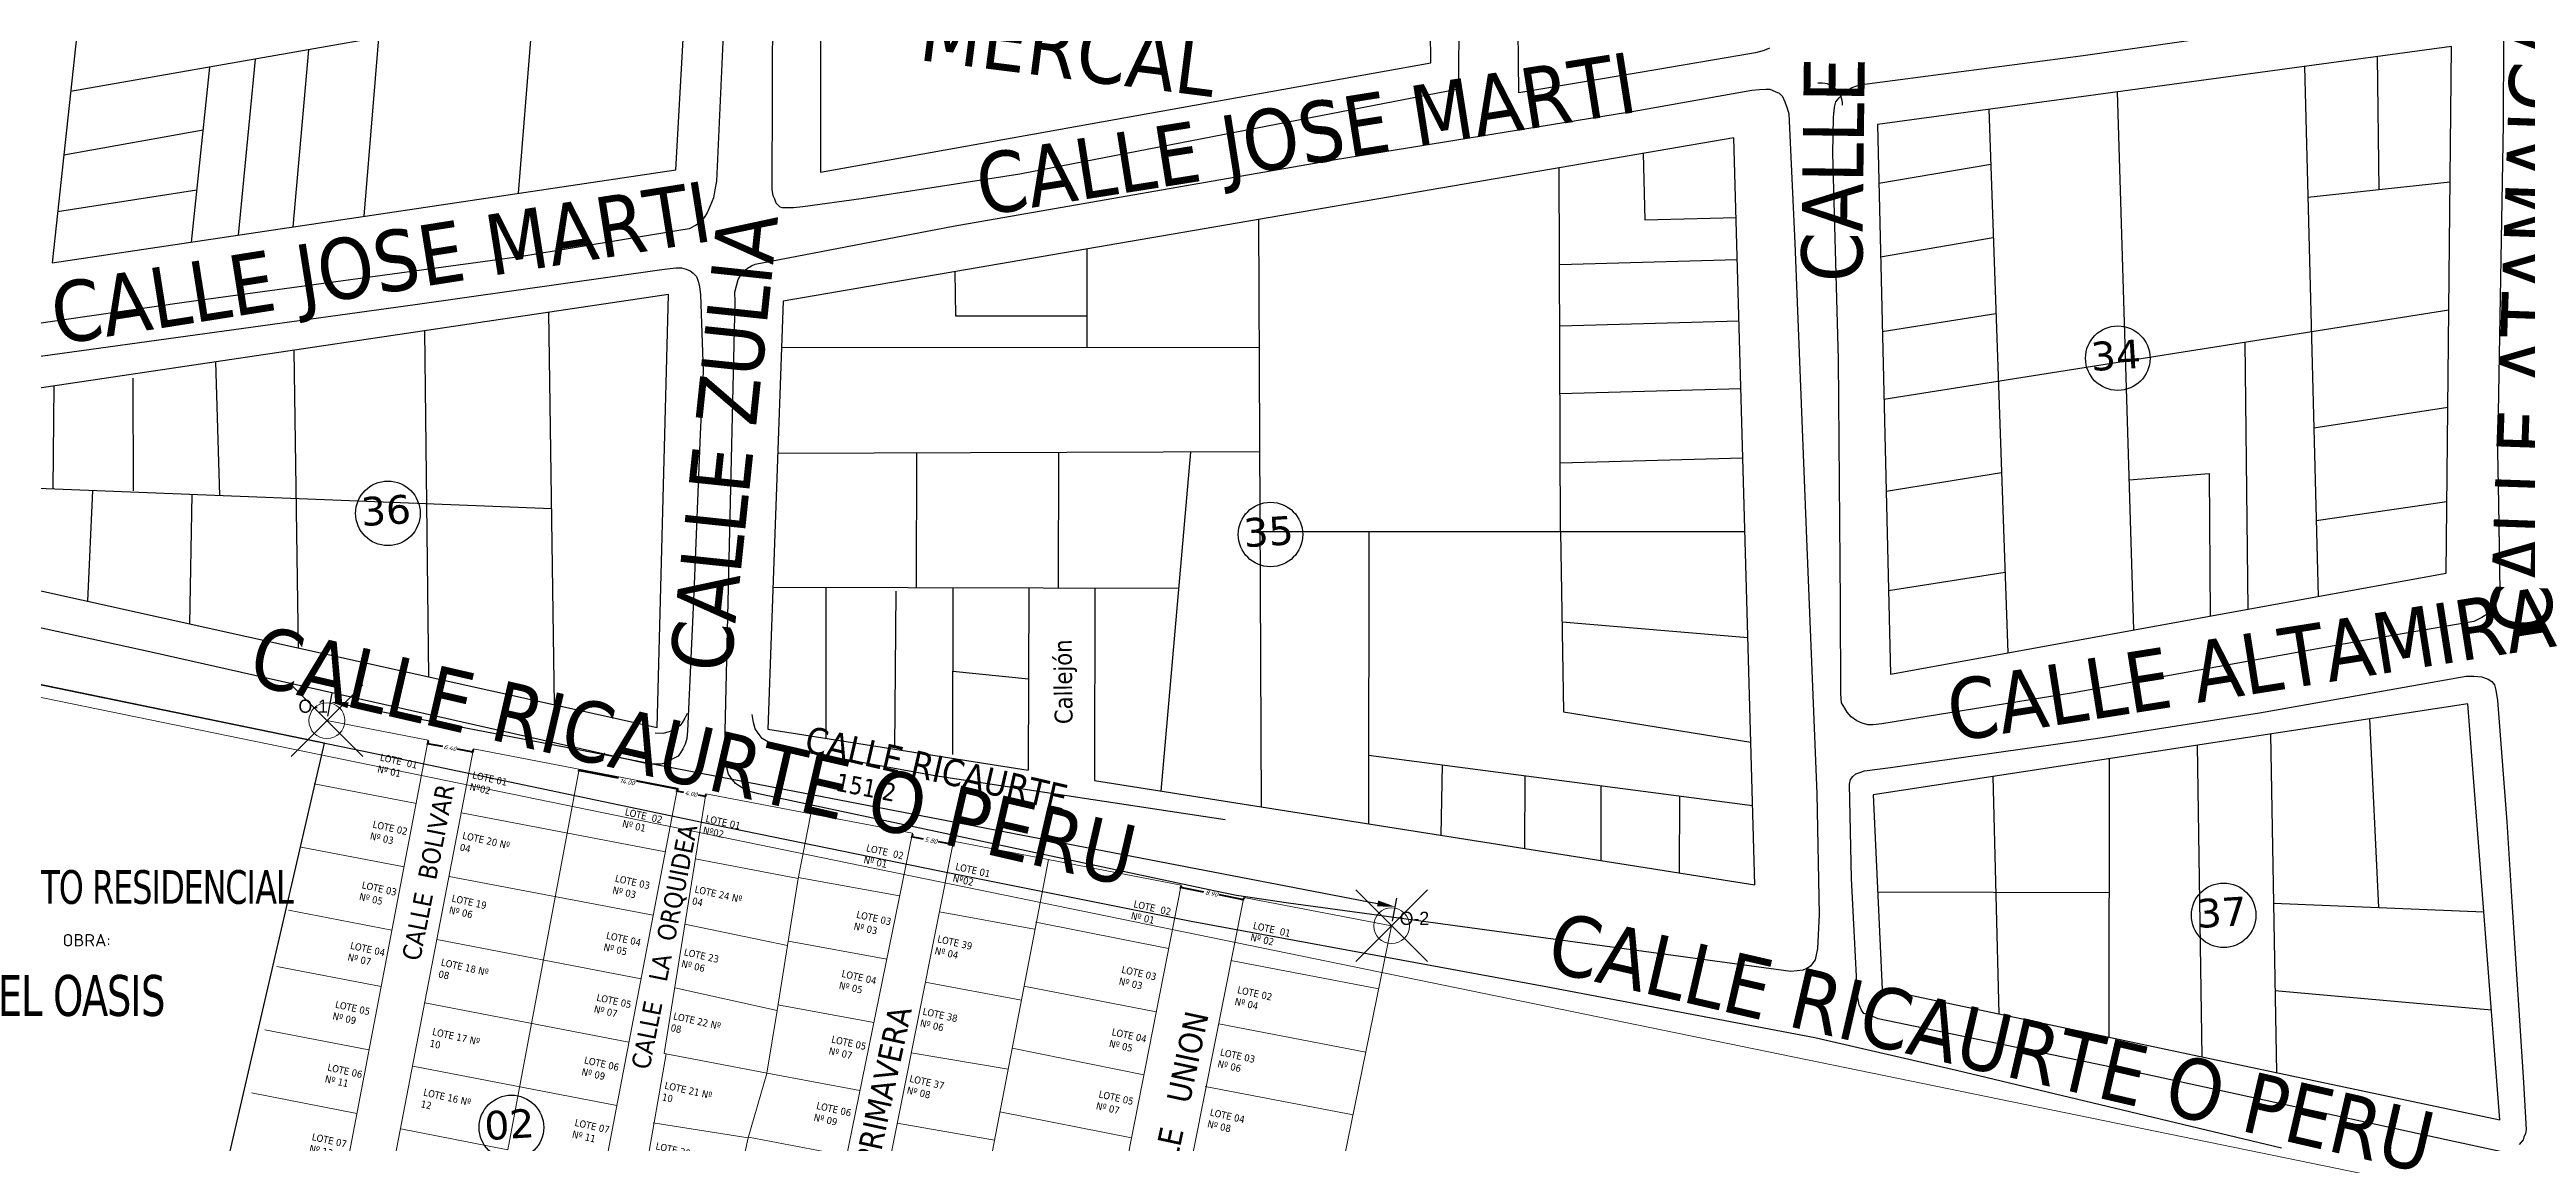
# Model space of a CAD drawing. Header units: metres. Extents: x 2 to 659295185, y -28 to 1124222152.
# Drawn here: x 656563.3 to 656908.7, y 1123597.7 to 1123750.1 of the extents above; entities that cross this region are included whole.
import ezdxf
from ezdxf.enums import TextEntityAlignment as Align

# ---------------------------------------------------------------- set-up
doc = ezdxf.new("R2010")
doc.units = ezdxf.units.M
doc.header["$MEASUREMENT"] = 0
doc.header["$PDMODE"] = 35
doc.header["$PDSIZE"] = 5
doc.linetypes.add('HIDDEN', pattern=[0.375, 0.25, -0.125])
doc.layers.get('0').update_dxf_attribs({"linetype": 'CONTINUOUS'})
for name, color, linetype in [('CALLES', 1, 'CONTINUOUS'), ('CURVAS', 2, 'CONTINUOUS'), ('FORMATO', 7, 'CONTINUOUS'), ('MANZANA', 30, 'CONTINUOUS'), ('Numero de manzana', 6, 'CONTINUOUS'), ('Parcelas', 140, 'CONTINUOUS'), ('TEXTOS', 7, 'CONTINUOUS')]:
    doc.layers.add(name, color=color, linetype=linetype)
doc.layers.add('LIMITE 2017 IGVSB', color=7, linetype='CONTINUOUS', lineweight=120)
doc.styles.add('L60', font='BKANT.TTF', dxfattribs={"height": 1.5})
doc.styles.add('ROMAN', font='verdana.ttf')
doc.styles.add('ROMANS', font='romans.shx', dxfattribs={"height": 7.5})
doc.styles.get("Standard").update_dxf_attribs({"font": 'tahoma.ttf'})
doc.styles.add('TEXTO 500', font='romans.shx', dxfattribs={"oblique": 20, "height": 0.65})
doc.dimstyles.new('Anotativo', dxfattribs={"dimscale": 0, "dimtxt": 2.5, "dimasz": 2.5, "dimexe": 1.25, "dimexo": 0.625, "dimtad": 1, "dimtxsty": 'Standard', "dimcen": 2.5, "dimadec": 0, "dimazin": 0, "dimtfac": 1, "dimtmove": 0, "dimatfit": 3, "dimfxl": 1, "dimarcsym": 0})
doc.dimstyles.new('COTAS 500', dxfattribs={"dimtxt": 0.65, "dimasz": 0.4, "dimexe": 0.08, "dimexo": 0.1, "dimgap": 0.05, "dimtad": 0, "dimzin": 1, "dimdsep": 46, "dimtxsty": 'TEXTO 500', "dimblk": 'ARCHTICK', "dimcen": -4, "dimdle": 0.08, "dimclrd": 256, "dimclre": 256, "dimclrt": 256, "dimazin": 0, "dimtfac": 1, "dimtmove": 1, "dimatfit": 0, "dimldrblk": 'ARCHTICK', "dimfxl": 1, "dimlwd": -1, "dimlwe": -1, "dimarcsym": 0})

# ---------------------------------------------------------------- blocks, each defined once
blk = doc.blocks.new('*D1611')
at = {"layer": 'LIMITE 2017 IGVSB', "color": 0, "lineweight": -2, "transparency": 16777216}
for p, q in [((656602.12, 1123657.12), (656602.74, 1123660.36)), ((656604.96, 1123658.66), (656748.52, 1123631.01)), ((656750.59, 1123628.53), (656751.21, 1123631.76))]:
    blk.add_line(p, q, dxfattribs=at)
at = {"layer": 'LIMITE 2017 IGVSB', "color": 0, "lineweight": 0, "transparency": 16777216}
for points in [[(656605.04, 1123659.07), (656604.88, 1123658.25), (656602.51, 1123659.13)], [(656748.6, 1123631.42), (656748.44, 1123630.6), (656750.98, 1123630.54)]]:
    blk.add_solid(points, dxfattribs=at)
at = {"layer": 'LIMITE 2017 IGVSB', "color": 0, "lineweight": 0, "transparency": 16777216, "insert": (656677.16, 1123647), "char_height": 2.5, "attachment_point": 5, "rotation": 349.0993}
blk.add_mtext('151,2', dxfattribs=at)
blk = doc.blocks.new('_ArchTick')
at = {"color": 0, "linetype": 'ByBlock', "const_width": 0.15}
blk.add_lwpolyline([(-0.5, -0.5), (0.5, 0.5)], dxfattribs=at)
blk = doc.blocks.new('*D1589')
at = {"layer": 'LIMITE 2017 IGVSB', "transparency": 16777216}
for p, q in [((656615.98, 1123653.34), (656618.12, 1123652.93)), ((656616.12, 1123653.67), (656616.04, 1123653.24)), ((656622.42, 1123652.1), (656620.22, 1123652.52)), ((656622.41, 1123652.47), (656622.33, 1123652.04))]:
    blk.add_line(p, q, dxfattribs=at)
at = {"layer": 'LIMITE 2017 IGVSB', "transparency": 16777216, "xscale": 0.4, "yscale": 0.4, "zscale": 0.4}
for p, rotation in [((656616.06, 1123653.32), 169.1686652346384), ((656622.34, 1123652.12), 349.1686652346384)]:
    blk.add_blockref('_ArchTick', p, dxfattribs=dict(at, rotation=rotation))
at = {"layer": 'LIMITE 2017 IGVSB', "lineweight": 0, "transparency": 16777216, "insert": (656619.17, 1123652.73), "char_height": 0.65, "attachment_point": 5, "rotation": 349.1687, "style": 'TEXTO 500'}
blk.add_mtext('6.40', dxfattribs=at)
blk = doc.blocks.new('*D1590')
at = {"layer": 'LIMITE 2017 IGVSB', "transparency": 16777216}
for p, q in [((656650.76, 1123646.71), (656651.71, 1123646.53)), ((656650.89, 1123646.98), (656650.82, 1123646.62)), ((656654.85, 1123645.92), (656653.84, 1123646.11)), ((656654.82, 1123646.22), (656654.75, 1123645.86))]:
    blk.add_line(p, q, dxfattribs=at)
at = {"layer": 'LIMITE 2017 IGVSB', "transparency": 16777216, "xscale": 0.4, "yscale": 0.4, "zscale": 0.4}
for p, rotation in [((656650.84, 1123646.7), 169.0232684192891), ((656654.77, 1123645.93), 349.0232684192891)]:
    blk.add_blockref('_ArchTick', p, dxfattribs=dict(at, rotation=rotation))
at = {"layer": 'LIMITE 2017 IGVSB', "lineweight": 0, "transparency": 16777216, "insert": (656652.77, 1123646.32), "char_height": 0.65, "attachment_point": 5, "rotation": 349.0233, "style": 'TEXTO 500'}
blk.add_mtext('4.00', dxfattribs=at)
blk = doc.blocks.new('*D1591')
at = {"layer": 'LIMITE 2017 IGVSB', "transparency": 16777216}
for p, q in [((656683.5, 1123640.35), (656685.15, 1123640.02)), ((656683.65, 1123640.69), (656683.56, 1123640.25)), ((656689.35, 1123639.21), (656687.3, 1123639.6)), ((656689.34, 1123639.58), (656689.25, 1123639.14))]:
    blk.add_line(p, q, dxfattribs=at)
at = {"layer": 'LIMITE 2017 IGVSB', "transparency": 16777216, "xscale": 0.4, "yscale": 0.4, "zscale": 0.4}
for p, rotation in [((656683.58, 1123640.33), 168.9753205498689), ((656689.27, 1123639.22), 348.9753205498689)]:
    blk.add_blockref('_ArchTick', p, dxfattribs=dict(at, rotation=rotation))
at = {"layer": 'LIMITE 2017 IGVSB', "lineweight": 0, "transparency": 16777216, "insert": (656686.22, 1123639.8), "char_height": 0.65, "attachment_point": 5, "rotation": 348.9753, "style": 'TEXTO 500'}
blk.add_mtext('5.80', dxfattribs=at)
blk = doc.blocks.new('*D1592')
at = {"layer": 'LIMITE 2017 IGVSB', "transparency": 16777216}
for p, q in [((656721.1, 1123633.46), (656721.04, 1123633.18)), ((656720.98, 1123633.27), (656724.26, 1123632.63)), ((656729.87, 1123631.53), (656726.42, 1123632.2)), ((656729.83, 1123631.75), (656729.78, 1123631.47))]:
    blk.add_line(p, q, dxfattribs=at)
at = {"layer": 'LIMITE 2017 IGVSB', "transparency": 16777216, "xscale": 0.4, "yscale": 0.4, "zscale": 0.4}
for p, rotation in [((656721.06, 1123633.26), 168.9174221841562), ((656729.79, 1123631.54), 348.9174221841562)]:
    blk.add_blockref('_ArchTick', p, dxfattribs=dict(at, rotation=rotation))
at = {"layer": 'LIMITE 2017 IGVSB', "lineweight": 0, "transparency": 16777216, "insert": (656725.34, 1123632.4), "char_height": 0.65, "attachment_point": 5, "rotation": 348.9174, "style": 'TEXTO 500'}
blk.add_mtext('8.90', dxfattribs=at)
blk = doc.blocks.new('*D1593')
at = {"layer": 'LIMITE 2017 IGVSB', "transparency": 16777216}
for p, q in [((656637.06, 1123649.61), (656642.64, 1123648.54)), ((656637.14, 1123649.62), (656637.12, 1123649.52)), ((656650.96, 1123646.94), (656645.21, 1123648.04)), ((656650.89, 1123646.98), (656650.87, 1123646.87))]:
    blk.add_line(p, q, dxfattribs=at)
at = {"layer": 'LIMITE 2017 IGVSB', "transparency": 16777216, "xscale": 0.4, "yscale": 0.4, "zscale": 0.4}
for p, rotation in [((656637.13, 1123649.6), 169.1217847993214), ((656650.89, 1123646.95), 349.1217847993214)]:
    blk.add_blockref('_ArchTick', p, dxfattribs=dict(at, rotation=rotation))
at = {"layer": 'LIMITE 2017 IGVSB', "lineweight": 0, "transparency": 16777216, "insert": (656643.86, 1123647.97), "char_height": 0.65, "attachment_point": 5, "rotation": 349.1218, "style": 'TEXTO 500'}
blk.add_mtext('14.00', dxfattribs=at)

msp = doc.modelspace()

# ---------------------------------------------------------------- linework, layer by layer
at = {"layer": 'CALLES', "color": 0}
msp.add_arc((656810.3496, 1123742.4445), 3, 358.666011, 98.803901, dxfattribs=at)
at = {"layer": 'CURVAS', "lineweight": 0}
msp.add_lwpolyline([(657455, 1124185), (656200, 1123990), (656283, 1123717), (657209, 1123527), (657217, 1123883), (657420, 1123852), (657455, 1124185)], dxfattribs=at)
at = {"layer": 'LIMITE 2017 IGVSB', "color": 3, "lineweight": 0}
for p, q in [((656602.0029, 1123656.5033), (656616.1468, 1123653.7753)), ((656616.1468, 1123653.7782), (656604.3033, 1123591.9128)), ((656622.429, 1123652.5631), (656610.552, 1123590.6881)), ((656622.4285, 1123652.5631), (656650.9095, 1123647.0809)), ((656600.2148, 1123647.6874), (656614.4834, 1123644.9372)), ((656637.1623, 1123649.7316), (656627.223, 1123596.6573)), ((656650.9103, 1123647.0755), (656640.7687, 1123594.0099)), ((656654.8419, 1123646.3161), (656649.0389, 1123610.0823)), ((656654.8419, 1123646.3168), (656683.6671, 1123640.7888)), ((656620.7602, 1123643.634), (656649.2357, 1123638.1872)), ((656669.4803, 1123643.5066), (656667.6987, 1123634.4697)), ((656683.6671, 1123640.7887), (656671.0378, 1123579.0616)), ((656598.4254, 1123638.8708), (656612.7648, 1123636.1063)), ((656653.3684, 1123637.2392), (656667.7077, 1123634.4746)), ((656689.3576, 1123639.6732), (656659.8561, 1123491.5475)), ((656702.6065, 1123637.1247), (656674.2112, 1123489.1094)), ((656689.3566, 1123639.6801), (656721.1199, 1123633.5538)), ((656619.0383, 1123634.7497), (656647.517, 1123629.3563)), ((656667.7041, 1123634.4796), (656666.2258, 1123625.1418)), ((656667.734, 1123634.6438), (656681.8687, 1123632.0464)), ((656721.1195, 1123633.5542), (656682.682, 1123437.6977)), ((656596.6355, 1123630.0459), (656611.0846, 1123627.2593)), ((656687.4166, 1123629.8446), (656700.6726, 1123627.4082)), ((656729.8539, 1123631.8598), (656691.1059, 1123436.5567)), ((656729.8496, 1123631.8521), (656750.4691, 1123627.8959)), ((656651.9182, 1123628.104), (656666.2258, 1123625.1418)), ((656700.8797, 1123628.3761), (656719.3475, 1123624.7087)), ((656750.4684, 1123627.8943), (656710.9285, 1123433.883)), ((656617.3574, 1123625.9783), (656645.8324, 1123620.4946)), ((656666.225, 1123625.1456), (656664.7766, 1123616.0574)), ((656666.3521, 1123625.7535), (656680.0755, 1123623.2143)), ((656728.0709, 1123623.0508), (656748.6904, 1123619.0946)), ((656595.0426, 1123622.2064), (656609.5708, 1123619.4061)), ((656685.438, 1123620.0192), (656698.8473, 1123617.5168)), ((656615.6547, 1123617.1364), (656644.1298, 1123611.6527)), ((656650.5226, 1123619.2222), (656664.7766, 1123616.0574)), ((656664.77, 1123616.0672), (656663.3741, 1123607.322)), ((656664.9032, 1123616.8425), (656678.2703, 1123614.3805)), ((656699.2082, 1123619.4525), (656717.6489, 1123615.8955)), ((656593.3489, 1123613.3685), (656607.8771, 1123610.5681)), ((656726.3562, 1123614.2254), (656746.8933, 1123610.2738)), ((656649.3207, 1123610.0253), (656646.0903, 1123591.6797)), ((656649.0331, 1123610.0705), (656649.3207, 1123610.0253)), ((656649.0389, 1123610.0823), (656663.3782, 1123607.3177)), ((656683.4994, 1123610.1898), (656696.9991, 1123607.9083)), ((656697.5559, 1123610.8286), (656715.9291, 1123607.1157)), ((656613.9722, 1123608.2953), (656642.4472, 1123602.8116)), ((656663.3454, 1123607.3054), (656660.7309, 1123598.3094)), ((656663.3844, 1123607.3363), (656676.3418, 1123604.9318)), ((656591.4718, 1123604.5855), (656606.198, 1123601.7229)), ((656724.4869, 1123605.4635), (656745.1063, 1123601.5074)), ((656612.3043, 1123599.5557), (656627.223, 1123596.6573)), ((656647.5058, 1123600.4197), (656660.7309, 1123598.3094)), ((656681.535, 1123600.3615), (656695.088, 1123597.9749)), ((656695.8505, 1123601.9164), (656714.2135, 1123598.3251)), ((656660.7316, 1123598.316), (656658.8391, 1123589.6619)), ((656660.8005, 1123598.3904), (656674.4398, 1123595.8029))]:
    msp.add_line(p, q, dxfattribs=at)
at = {"layer": 'LIMITE 2017 IGVSB', "lineweight": 0}
for p in [(656602.0029, 1123656.5033), (656750.4691, 1123627.8959)]:
    msp.add_point(p, dxfattribs=at)
at = {"layer": 'MANZANA', "lineweight": -2}
for p, q in [((656768.1999, 1123744.0784), (656767.3861, 1123842.2952)), ((656760.4925, 1123839.8357), (656759.771, 1123742.6654)), ((656664.1069, 1123730.5779), (656664.2058, 1123758.4522)), ((656846.909, 1123749.3041), (656883.1495, 1123754.433)), ((656657.3288, 1123753.2233), (656656.3228, 1123731.7577)), ((656905.5205, 1123751.5536), (656905.4627, 1123739.716)), ((656801.2105, 1123749.654), (656785.1146, 1123746.9246)), ((656802.4144, 1123749.9939), (656801.2105, 1123749.654)), ((656803.1813, 1123750.3239), (656802.4144, 1123749.9939)), ((656815.6985, 1123745.1849), (656846.909, 1123749.3041)), ((656759.7853, 1123744.5927), (656698.6157, 1123732.7175)), ((656785.1146, 1123746.9246), (656768.1999, 1123744.0784)), ((656784.8095, 1123741.6156), (656800.691, 1123744.4551)), ((656800.691, 1123744.4551), (656801.7795, 1123744.565)), ((656801.7795, 1123744.565), (656802.6618, 1123744.575)), ((656802.6618, 1123744.575), (656803.206, 1123744.575)), ((656803.206, 1123744.575), (656803.9729, 1123744.2451)), ((656803.9729, 1123744.2451), (656804.5254, 1123744.0252)), ((656804.5254, 1123744.0252), (656804.9624, 1123743.5852)), ((656812.8537, 1123743.3953), (656813.3979, 1123743.9552)), ((656813.3979, 1123743.9552), (656813.9504, 1123744.3951)), ((656813.9504, 1123744.3951), (656814.709, 1123744.845)), ((656814.709, 1123744.845), (656815.6985, 1123745.1849)), ((656742.6568, 1123734.797), (656784.8095, 1123741.6156)), ((656804.9624, 1123743.5852), (656805.3005, 1123742.8154)), ((656805.3005, 1123742.8154), (656805.6303, 1123741.9256)), ((656805.6303, 1123741.9256), (656805.8529, 1123741.1557)), ((656805.8529, 1123741.1557), (656806.7023, 1123723.1294)), ((656812.0126, 1123735.6569), (656812.1033, 1123740.6358)), ((656812.1033, 1123740.6358), (656812.2022, 1123742.0656)), ((656812.2022, 1123742.0656), (656812.4166, 1123742.8454)), ((656812.4166, 1123742.8454), (656812.8537, 1123743.3953)), ((656905.4627, 1123739.716), (656904.6794, 1123694.0353)), ((656689.3309, 1123725.4889), (656742.6568, 1123734.797)), ((656812.7959, 1123706.9027), (656812.0126, 1123735.6569)), ((656656.1084, 1123730.5479), (656655.894, 1123729.4381)), ((656656.3228, 1123731.7577), (656656.1084, 1123730.5479)), ((656664.2223, 1123729.6981), (656664.1069, 1123730.5779)), ((656698.6157, 1123732.7175), (656676.5004, 1123729.3081)), ((656654.5912, 1123726.6687), (656654.0469, 1123725.9988)), ((656655.0282, 1123727.3286), (656654.5912, 1123726.6687)), ((656655.4652, 1123728.3283), (656655.0282, 1123727.3286)), ((656655.894, 1123729.4381), (656655.4652, 1123728.3283)), ((656664.445, 1123729.2482), (656664.2223, 1123729.6981)), ((656664.6676, 1123728.6983), (656664.445, 1123729.2482)), ((656664.9974, 1123728.3683), (656664.6676, 1123728.6983)), ((656665.2118, 1123728.1484), (656664.9974, 1123728.3683)), ((656665.5416, 1123728.0384), (656665.2118, 1123728.1484)), ((656667.0754, 1123728.0484), (656665.5416, 1123728.0384)), ((656668.3947, 1123728.1684), (656667.0754, 1123728.0484)), ((656676.5004, 1123729.3081), (656668.3947, 1123728.1684)), ((656651.0949, 1123724.8791), (656629.194, 1123721.2498)), ((656652.5215, 1123725.109), (656651.0949, 1123724.8791)), ((656653.3955, 1123725.5589), (656652.5215, 1123725.109)), ((656654.0469, 1123725.9988), (656653.3955, 1123725.5589)), ((656661.7403, 1123720.17), (656689.3309, 1123725.4889)), ((656806.7023, 1123723.1294), (656808.3019, 1123681.8878)), ((656629.194, 1123721.2498), (656582.1102, 1123714.8411)), ((656648.7036, 1123719.4502), (656650.6826, 1123719.6801)), ((656650.6826, 1123719.6801), (656651.4495, 1123719.6801)), ((656651.4495, 1123719.6801), (656652.1009, 1123719.4702)), ((656660.6519, 1123719.6101), (656661.1961, 1123719.9501)), ((656661.1961, 1123719.9501), (656661.7403, 1123720.17)), ((656614.3267, 1123714.5412), (656648.7036, 1123719.4502)), ((656652.1009, 1123719.4702), (656652.6534, 1123719.2502)), ((656652.6534, 1123719.2502), (656653.0904, 1123718.9203)), ((656653.0904, 1123718.9203), (656653.5357, 1123718.4804)), ((656653.5357, 1123718.4804), (656653.7583, 1123717.8105)), ((656653.7583, 1123717.8105), (656653.981, 1123717.0406)), ((656653.981, 1123717.0406), (656654.0964, 1123715.9309)), ((656658.912, 1123716.2908), (656659.1264, 1123717.1706)), ((656658.9202, 1123714.9611), (656658.912, 1123716.2908)), ((656659.1264, 1123717.1706), (656659.3408, 1123718.0604)), ((656659.3408, 1123718.0604), (656659.6706, 1123718.6103)), ((656659.6706, 1123718.6103), (656660.1076, 1123719.1702)), ((656660.1076, 1123719.1702), (656660.6519, 1123719.6101)), ((656559.6815, 1123707.0027), (656614.3267, 1123714.5412)), ((656582.1102, 1123714.8411), (656560.8607, 1123711.7617)), ((656654.0964, 1123715.9309), (656654.4675, 1123705.2131)), ((656657.4442, 1123651.0241), (656658.9202, 1123714.9611)), ((656813.0598, 1123672.8396), (656812.7959, 1123706.9027)), ((656654.4675, 1123705.2131), (656654.0717, 1123696.4648)), ((656654.0717, 1123696.4648), (656653.1811, 1123674.3493)), ((656904.6794, 1123694.0353), (656904.8196, 1123686.7368)), ((656904.8196, 1123686.7368), (656904.9845, 1123674.5693)), ((656808.3019, 1123681.8878), (656809.778, 1123646.285)), ((656577.5008, 1123666.051), (656553.258, 1123671.3599)), ((656653.1811, 1123674.3493), (656652.2823, 1123655.0933)), ((656813.1093, 1123660.2322), (656813.0598, 1123672.8396)), ((656903.3518, 1123671.4699), (656902.4777, 1123670.91)), ((656903.896, 1123672.1298), (656903.3518, 1123671.4699)), ((656904.5474, 1123673.0196), (656903.896, 1123672.1298)), ((656904.7701, 1123673.6895), (656904.5474, 1123673.0196)), ((656904.9845, 1123674.5693), (656904.7701, 1123673.6895)), ((656901.381, 1123670.3502), (656886.2747, 1123667.7407)), ((656902.4777, 1123670.91), (656901.381, 1123670.3502)), ((656541.887, 1123665.6711), (656607.1446, 1123652.2438)), ((656646.4937, 1123650.5342), (656577.5008, 1123666.051)), ((656886.2747, 1123667.7407), (656845.5484, 1123660.3722)), ((656871.489, 1123657.6116), (656900.2835, 1123662.7106)), ((656900.2835, 1123662.7106), (656901.3802, 1123662.7206)), ((656901.3802, 1123662.7206), (656902.4769, 1123662.6106)), ((656902.4769, 1123662.6106), (656903.351, 1123662.2807)), ((656903.351, 1123662.2807), (656903.9034, 1123661.9507)), ((656903.9034, 1123661.9507), (656904.2333, 1123661.5108)), ((656904.2333, 1123661.5108), (656904.4559, 1123660.741)), ((656652.2267, 1123657.491), (656651.8969, 1123656.8312)), ((656652.244, 1123657.5056), (656652.244, 1123657.5056)), ((656813.2247, 1123659.0125), (656813.1093, 1123660.2322)), ((656813.67, 1123658.2426), (656813.2247, 1123659.0125)), ((656813.9998, 1123657.6927), (656813.67, 1123658.2426)), ((656814.5523, 1123657.0329), (656813.9998, 1123657.6927)), ((656845.5484, 1123660.3722), (656818.8319, 1123656.0531)), ((656848.9284, 1123654.0823), (656871.489, 1123657.6116)), ((656904.4559, 1123660.741), (656904.6786, 1123659.3013)), ((656904.6786, 1123659.3013), (656905.9567, 1123642.3847)), ((656648.8377, 1123654.7116), (656647.7683, 1123654.7387)), ((656649.7118, 1123654.9416), (656648.8377, 1123654.7116)), ((656650.1995, 1123655.1521), (656649.7118, 1123654.9416)), ((656650.7711, 1123655.4392), (656650.1995, 1123655.1521)), ((656651.2455, 1123655.8314), (656650.7711, 1123655.4392)), ((656651.5753, 1123656.2713), (656651.2455, 1123655.8314)), ((656651.8969, 1123656.8312), (656651.5753, 1123656.2713)), ((656652.2823, 1123655.0933), (656652.1751, 1123653.9935)), ((656661.4865, 1123656.2416), (656661.3228, 1123657.3662)), ((656661.7091, 1123655.3617), (656661.4865, 1123656.2416)), ((656662.2616, 1123654.5819), (656661.7091, 1123655.3617)), ((656662.6986, 1123654.032), (656662.2616, 1123654.5819)), ((656663.2511, 1123653.7021), (656662.6986, 1123654.032)), ((656815.3192, 1123656.483), (656814.5523, 1123657.0329)), ((656816.086, 1123656.153), (656815.3192, 1123656.483)), ((656816.8529, 1123655.9331), (656816.086, 1123656.153)), ((656817.6198, 1123655.9331), (656816.8529, 1123655.9331)), ((656818.8319, 1123656.0531), (656817.6198, 1123655.9331)), ((656820.0185, 1123649.9732), (656848.9284, 1123654.0823)), ((656607.1446, 1123652.2438), (656654.5252, 1123642.2759)), ((656649.4458, 1123650.6642), (656648.5717, 1123650.4342)), ((656649.8828, 1123650.9941), (656649.4458, 1123650.6642)), ((656650.5425, 1123651.334), (656649.8828, 1123650.9941)), ((656650.9795, 1123651.554), (656650.5425, 1123651.334)), ((656651.3093, 1123651.9939), (656650.9795, 1123651.554)), ((656651.6309, 1123652.5538), (656651.3093, 1123651.9939)), ((656651.9607, 1123653.2136), (656651.6309, 1123652.5538)), ((656652.1751, 1123653.9935), (656651.9607, 1123653.2136)), ((656657.7823, 1123649.9243), (656657.4442, 1123651.0241)), ((656663.9107, 1123653.2622), (656663.2511, 1123653.7021)), ((656664.6776, 1123652.9322), (656663.9107, 1123653.2622)), ((656665.8815, 1123652.6123), (656664.6776, 1123652.9322)), ((656686.7916, 1123648.8165), (656665.8793, 1123652.6141)), ((656647.3678, 1123650.4342), (656646.4937, 1123650.5342)), ((656648.5717, 1123650.4342), (656647.3678, 1123650.4342)), ((656658.0049, 1123649.0445), (656657.7823, 1123649.9243)), ((656658.5574, 1123648.2646), (656658.0049, 1123649.0445)), ((656658.9944, 1123647.7148), (656658.5574, 1123648.2646)), ((656659.5469, 1123647.3848), (656658.9944, 1123647.7148)), ((656660.2066, 1123646.9449), (656659.5469, 1123647.3848)), ((656727.2466, 1123642.6552), (656686.7916, 1123648.8165)), ((656814.3288, 1123647.6237), (656814.436, 1123648.2935)), ((656814.6092, 1123634.4663), (656814.3288, 1123647.6237)), ((656814.436, 1123648.2935), (656814.7659, 1123648.7334)), ((656814.7659, 1123648.7334), (656815.2029, 1123649.0634)), ((656815.2029, 1123649.0634), (656815.7471, 1123649.2933)), ((656815.7471, 1123649.2933), (656816.4068, 1123649.5133)), ((656816.4068, 1123649.5133), (656820.0185, 1123649.9732)), ((656660.9734, 1123646.615), (656660.2066, 1123646.9449)), ((656662.1773, 1123646.295), (656660.9734, 1123646.615)), ((656684.6638, 1123641.526), (656662.1773, 1123646.295)), ((656809.778, 1123646.285), (656810.0666, 1123629.4685)), ((656654.5252, 1123642.2759), (656687.4261, 1123635.5672)), ((656725.6786, 1123632.7478), (656684.6638, 1123641.526)), ((656905.9567, 1123642.3847), (656906.6658, 1123631.217)), ((656687.4261, 1123635.5672), (656722.5204, 1123628.5287)), ((656815.4503, 1123618.0997), (656814.6092, 1123634.4663)), ((656728.8615, 1123632.0979), (656725.6786, 1123632.7478)), ((656736.1013, 1123631.0282), (656728.8615, 1123632.0979)), ((656806.158, 1123621.4901), (656736.1013, 1123631.0282)), ((656906.6658, 1123631.217), (656908.315, 1123606.0121)), ((656722.5204, 1123628.5287), (656771.7646, 1123619.4605)), ((656810.0666, 1123629.4685), (656809.8687, 1123624.7094)), ((656809.5471, 1123623.1598), (656809.2255, 1123622.7198)), ((656809.6543, 1123623.8296), (656809.5471, 1123623.1598)), ((656809.8687, 1123624.7094), (656809.6543, 1123623.8296)), ((656807.0403, 1123621.6001), (656806.158, 1123621.4901)), ((656807.8072, 1123621.72), (656807.0403, 1123621.6001)), ((656808.3514, 1123621.94), (656807.8072, 1123621.72)), ((656808.8956, 1123622.2799), (656808.3514, 1123621.94)), ((656809.2255, 1123622.7198), (656808.8956, 1123622.2799)), ((656771.7646, 1123619.4605), (656809.4894, 1123612.322)), ((656815.6729, 1123616.8799), (656815.4503, 1123618.0997)), ((656816.0027, 1123616.1101), (656815.6729, 1123616.8799)), ((656816.3326, 1123615.6702), (656816.0027, 1123616.1101)), ((656816.9922, 1123615.4502), (656816.3326, 1123615.6702)), ((656818.3116, 1123614.9003), (656816.9922, 1123615.4502)), ((656843.8655, 1123609.6014), (656818.3116, 1123614.9003)), ((656809.4894, 1123612.322), (656829.2299, 1123607.7629)), ((656855.4921, 1123607.2119), (656843.8655, 1123609.6014)), ((656829.2299, 1123607.7629), (656874.5326, 1123596.9051)), ((656898.5931, 1123597.7838), (656855.4921, 1123607.2119)), ((656908.315, 1123606.0121), (656908.6695, 1123599.4834)), ((656908.5624, 1123598.9336), (656908.348, 1123598.3837)), ((656908.6695, 1123599.4834), (656908.5624, 1123598.9336)), ((656905.2888, 1123596.3741), (656898.5931, 1123597.7838)), ((656908.2408, 1123598.0437), (656907.6965, 1123597.3839)), ((656908.348, 1123598.3837), (656908.2408, 1123598.0437))]:
    msp.add_line(p, q, dxfattribs=at)
at = {"layer": 'MANZANA', "lineweight": -3}
msp.add_lwpolyline([(656552.5113, 1123663.4851), (656531.2201, 1123573.5254), (656585.0654, 1123581.562), (656601.6925, 1123653.3656), (656552.5113, 1123663.4851)], dxfattribs=at)
at = {"layer": 'Numero de manzana', "lineweight": -2}
for centre in [(656851.7248, 1123707.0657), (656610.5165, 1123685.4252), (656733.5822, 1123682.4734), (656866.4943, 1123629.3546), (656627.7349, 1123599.7636)]:
    msp.add_circle(centre, 4.5001, dxfattribs=at)
at = {"layer": 'Parcelas', "lineweight": -3}
for p, q in [((656755.9193, 1123748.2591), (656755.1996, 1123839.2039)), ((656650.6492, 1123733.3451), (656655.6405, 1123822.8744)), ((656614.6599, 1123817.8814), (656607.1682, 1123726.8558)), ((656573.6793, 1123812.8885), (656563.6872, 1123720.3666)), ((656670.8516, 1123767.0345), (656670.8516, 1123732.9927)), ((656609.2222, 1123751.8122), (656566.2686, 1123744.2686)), ((656630.4725, 1123752.5998), (656628.692, 1123730.0681)), ((656585.6617, 1123747.6745), (656583.0923, 1123723.2627)), ((656592.0115, 1123748.7896), (656589.6525, 1123724.2417)), ((656599.447, 1123750.0955), (656597.2791, 1123725.3799)), ((656670.8516, 1123732.9927), (656755.9193, 1123748.2591)), ((656898.2442, 1123750.5259), (656818.2129, 1123739.6742)), ((656877.7611, 1123747.7486), (656879.6639, 1123673.8394)), ((656887.9035, 1123749.1238), (656888.1444, 1123730.5973)), ((656897.5216, 1123677.0903), (656898.2442, 1123750.5259)), ((656851.627, 1123744.205), (656853.9396, 1123669.1563)), ((656833.7423, 1123741.7799), (656836.4032, 1123665.9638)), ((656584.7373, 1123738.8924), (656565.308, 1123735.3738)), ((656798.2003, 1123737.8123), (656665.6515, 1123715.0218)), ((656801.1, 1123633.6243), (656798.2003, 1123737.8123)), ((656818.2129, 1123739.6742), (656820.0193, 1123662.9812)), ((656774.0346, 1123682.9003), (656773.8279, 1123733.6217)), ((656785.538, 1123735.6351), (656785.7742, 1123726.3459)), ((656834.0119, 1123734.0964), (656818.4073, 1123731.4213)), ((656563.6872, 1123720.3666), (656650.6492, 1123733.3451)), ((656583.854, 1123730.4992), (656564.4558, 1123727.4834)), ((656878.2302, 1123729.5263), (656898.0586, 1123731.6683)), ((656785.7742, 1123726.3459), (656798.5096, 1123726.7004)), ((656731.9259, 1123726.417), (656732.2872, 1123644.478)), ((656834.3719, 1123723.8414), (656818.6492, 1123721.1519)), ((656707.9874, 1123722.301), (656707.9858, 1123708.5299)), ((656773.8829, 1123720.123), (656798.6734, 1123720.8129)), ((656689.5637, 1123719.1332), (656689.5637, 1123719.1332)), ((656689.5637, 1123719.1332), (656689.655, 1123712.9574)), ((656649.6605, 1123715.9271), (656557.8213, 1123702.2923)), ((656633.7445, 1123658.7127), (656632.9679, 1123713.4488)), ((656648.0633, 1123655.5372), (656649.6605, 1123715.9271)), ((656665.6515, 1123715.0218), (656663.4744, 1123655.3316)), ((656689.655, 1123712.9574), (656707.9863, 1123712.9553)), ((656834.7439, 1123713.2414), (656818.8948, 1123710.7217)), ((656819.1161, 1123701.3277), (656897.8829, 1123713.8081)), ((656616.2115, 1123662.601), (656615.6695, 1123710.8807)), ((656773.9177, 1123711.5932), (656798.9107, 1123712.2888)), ((656869.4472, 1123709.3026), (656869.8464, 1123672.0521)), ((656587.0803, 1123687.9101), (656586.5409, 1123706.5561)), ((656597.3835, 1123708.1658), (656597.9996, 1123666.6398)), ((656732.0048, 1123708.5272), (656665.4149, 1123708.5348)), ((656563.8416, 1123688.8288), (656563.9731, 1123703.2056)), ((656575.0353, 1123688.541), (656575.0075, 1123704.2941)), ((656773.9562, 1123702.1402), (656799.1736, 1123702.842)), ((656879.058, 1123697.3716), (656897.7492, 1123700.2265)), ((656732.0688, 1123694.0046), (656664.8772, 1123693.792)), ((656684.234, 1123693.8533), (656684.1921, 1123675.0769)), ((656704.0196, 1123693.9159), (656703.9774, 1123675.0327)), ((656722.434, 1123693.9741), (656718.3028, 1123646.6837)), ((656773.9956, 1123692.4624), (656799.4428, 1123693.1706)), ((656557.0227, 1123689.0983), (656633.3562, 1123686.0808)), ((656569.3353, 1123688.6116), (656568.62, 1123673.1553)), ((656835.5223, 1123691.0617), (656819.4185, 1123688.4863)), ((656853.2945, 1123690.0918), (656864.4687, 1123690.9632)), ((656864.4687, 1123690.9632), (656864.5947, 1123671.0961)), ((656583.1676, 1123688.0648), (656582.8508, 1123669.9994)), ((656879.3913, 1123684.4276), (656897.6199, 1123687.0791)), ((656732.1178, 1123682.9014), (656799.7286, 1123682.8997)), ((656747.2843, 1123682.901), (656747.2535, 1123642.1174)), ((656774.0346, 1123682.9003), (656774.4303, 1123657.7195)), ((656556.2241, 1123675.9044), (656648.0633, 1123655.5372)), ((656664.1962, 1123675.1216), (656720.776, 1123674.9951)), ((656671.5835, 1123675.1051), (656671.5616, 1123654.0561)), ((656689.2734, 1123651.7842), (656689.3255, 1123675.0654)), ((656699.878, 1123675.0418), (656699.8049, 1123649.6013)), ((656709.0844, 1123675.0213), (656709.0357, 1123648.1454)), ((656836.0092, 1123677.1894), (656819.745, 1123674.6269)), ((656820.0193, 1123662.9812), (656897.5216, 1123677.0903)), ((656681.3546, 1123674.5784), (656681.1507, 1123652.6639)), ((656774.2325, 1123670.3099), (656800.1404, 1123668.1053)), ((656689.2994, 1123663.4248), (656699.8414, 1123662.3216)), ((656689.2994, 1123663.4248), (656699.8414, 1123662.3216)), ((656774.4303, 1123657.7195), (656800.5469, 1123653.4994)), ((656900.5449, 1123658.8461), (656817.6234, 1123646.172)), ((656905.0132, 1123600.8282), (656900.5449, 1123658.8461)), ((656663.4744, 1123655.3316), (656699.8049, 1123649.6013)), ((656663.4744, 1123655.3316), (656699.8049, 1123649.6013)), ((656873.0127, 1123654.6379), (656873.8449, 1123607.4171)), ((656888.1039, 1123630.4323), (656886.8716, 1123656.7562)), ((656747.2607, 1123651.6967), (656800.7932, 1123644.6486)), ((656850.5138, 1123651.1991), (656850.4555, 1123612.3615)), ((656862.784, 1123653.0745), (656863.468, 1123609.6107)), ((656709.0357, 1123648.1454), (656801.1, 1123633.6243)), ((656757.5221, 1123650.3457), (656757.3462, 1123640.5255)), ((656757.5221, 1123650.3457), (656757.3462, 1123640.5255)), ((656769.0633, 1123648.8261), (656768.9865, 1123638.6895)), ((656769.0633, 1123648.8261), (656768.9865, 1123638.6895)), ((656779.6423, 1123647.4333), (656779.6489, 1123637.0078)), ((656779.6423, 1123647.4333), (656779.6489, 1123637.0078)), ((656834.3143, 1123648.7231), (656835.1446, 1123615.5982)), ((656790.6101, 1123645.9893), (656790.5815, 1123635.2834)), ((656817.6234, 1123646.172), (656818.8784, 1123619.0368)), ((656818.2509, 1123632.6044), (656850.4858, 1123632.556)), ((656873.4288, 1123631.0275), (656902.7791, 1123629.8371)), ((656818.8784, 1123619.0368), (656905.0132, 1123600.8282)), ((656873.6431, 1123618.8652), (656903.8316, 1123616.1708))]:
    msp.add_line(p, q, dxfattribs=at)

# ---------------------------------------------------------------- texts
at = {"layer": 'CALLES', "color": 0}
for s, height, rotation, p in [('CALLE MARIÑO', 8.5, 89.245957, (656811.2632, 1123755.3824)), ('CALLE ATAMAICA', 8.5, 88, (656909.3793, 1123711.9556)), ('CALLE JOSE MARTI', 8.5, 9, (656738.6755, 1123737.3214)), ('CALLE JOSE MARTI', 8.5, 9, (656609.6755, 1123719.3214)), ('CALLE ZULIA', 8.5, 84, (656657.3574, 1123695.3618)), ('CALLE ALTAMIRA', 8.5, 9, (656870.2143, 1123664.4268)), ('CALLE RICAURTE O PERU', 8.5, 347, (656653.1223, 1123651.6762)), ('Callejón', 2.5, 90.751433, (656704.9006, 1123661.9293)), ('CALLE RICAURTE ', 3.722942, 347, (656687.689, 1123649.6698)), ('CALLE  BOLIVAR', 2.59161, 78.827488, (656616.1319, 1123635.345)), ('CALLE   LA  ORQUIDEA  ', 2.59161, 78.827488, (656649.4456, 1123625.8828)), ('CALLE RICAURTE O PERU', 8.5, 347, (656834.1223, 1123611.6762)), ('CALLE   PRIMAVERA  ', 3.289008, 77.837357, (656678.1934, 1123598.9766)), ('CALLE   UNION ', 3.289008, 77.837357, (656720.4882, 1123602.4488))]:
    msp.add_text(s, height=height, rotation=rotation, dxfattribs=at).set_placement(p, align=Align.MIDDLE)
msp.add_text('MERCAL', height=8.5, rotation=352.810288, dxfattribs=at).set_placement((656684.332, 1123748.6739))
at = {"layer": 'FORMATO', "color": 3, "linetype": 'Continuous', "ltscale": 0.001, "style": 'L60'}
for s, p in [('O-1', (656598.0386, 1123657.6014)), ('O-2', (656751.5882, 1123628.0081))]:
    msp.add_text(s, height=1.84622, dxfattribs=at).set_placement(p)
at = {"layer": 'FORMATO', "style": 'ROMANS'}
msp.add_text('OBRA:', height=1.71306, rotation=359.999775, dxfattribs=at).set_placement((656565.1376, 1123625.0213, -1.9033))
at = {"layer": 'Numero de manzana', "lineweight": -2, "style": 'ROMAN'}
for s, p in [('34', (656848.0772, 1123705.2891)), ('36', (656606.8689, 1123683.6486)), ('35', (656729.9346, 1123680.6968)), ('37', (656862.8466, 1123627.578)), ('02', (656624.0872, 1123597.987))]:
    msp.add_text(s, height=4, rotation=3.491535, dxfattribs=at).set_placement(p)
at = {"layer": 'Parcelas', "color": 3, "lineweight": 40, "char_height": 1, "width": 6.941503, "attachment_point": 1, "rotation": 347.358188}
for s, insert in [('LOTE  01\\PNº 01', (656609.5652, 1123651.921)), ('LOTE 01\\PNº02', (656622.4344, 1123649.4539)), ('LOTE  02\\PNº 01', (656643.7139, 1123644.2976)), ('LOTE 02\\PNº 03', (656608.5395, 1123642.5754)), ('LOTE 20 Nº 04', (656621.0469, 1123641.0135)), ('LOTE 01\\PNº02', (656654.9645, 1123643.3719)), ('LOTE  02\\PNº 01', (656677.3618, 1123639.2649)), ('LOTE 03\\PNº 05', (656607.0277, 1123634.112)), ('LOTE 03\\PNº 03', (656642.3375, 1123635.032)), ('LOTE 24 Nº 04', (656653.4346, 1123633.5155)), ('LOTE 01\\PNº02', (656689.794, 1123636.6799)), ('LOTE 19\\PNº 06', (656619.5597, 1123632.2539)), ('LOTE 03\\PNº 03', (656675.9853, 1123629.9993)), ('LOTE  02\\PNº 01', (656714.6446, 1123631.4581)), ('LOTE 04\\PNº 05', (656641.1007, 1123627.0784)), ('LOTE 39\\PNº 04', (656687.278, 1123626.5792)), ('LOTE  01\\PNº 02', (656731.3, 1123628.443)), ('LOTE 04\\PNº 07', (656605.4097, 1123625.6731)), ('LOTE 18 Nº 08', (656618.0651, 1123623.3249)), ('LOTE 23\\PNº 06', (656651.9474, 1123624.7559)), ('LOTE 04\\PNº 05', (656673.9294, 1123621.7477)), ('LOTE 03\\PNº 03', (656712.9566, 1123622.3215)), ('LOTE 05 \\PNº 09', (656603.313, 1123617.4597)), ('LOTE 05\\PNº 07', (656639.758, 1123618.4305)), ('LOTE 38\\PNº 06', (656685.2313, 1123616.4852)), ('LOTE 02\\PNº 04', (656729.1023, 1123619.4953)), ('LOTE 17 Nº 10', (656616.855, 1123613.6517)), ('LOTE 22 Nº 08', (656650.4528, 1123615.8269)), ('LOTE 05\\PNº 07', (656672.5032, 1123612.598)), ('LOTE 04\\PNº 05', (656711.594, 1123613.6192)), ('LOTE 06 \\PNº 09', (656638.028, 1123609.6825)), ('LOTE 03\\PNº 06', (656726.707, 1123610.7935)), ('LOTE 06\\PNº 11', (656602.2407, 1123608.6825)), ('LOTE 21 Nº 10', (656649.2427, 1123606.1537)), ('LOTE 37\\PNº 08', (656683.393, 1123607.1097)), ('LOTE 16 Nº 12', (656615.612, 1123605.1955)), ('LOTE 06 \\PNº 09', (656670.4065, 1123603.3286)), ('LOTE 05\\PNº 07', (656709.7716, 1123604.9342)), ('LOTE 04\\PNº 08', (656725.2836, 1123602.4018)), ('LOTE 07 \\PNº 13', (656600.0626, 1123598.9832)), ('LOTE 07\\PNº 11', (656636.7108, 1123600.9696)), ('LOTE 20 Nº 12', (656647.9998, 1123597.6975))]:
    msp.add_mtext(s, dxfattribs=dict(at, insert=insert))
at = {"layer": 'TEXTOS', "linetype": 'HIDDEN', "lineweight": 40, "width": 372.724773, "attachment_point": 1}
for s, insert, char_height in [('{\\W0.8;\\T0.95;CONJUNTO RESIDENCIAL}', (656545.1603, 1123635.6543), 4.6994), ('{\\W0.8;\\T0.95;EL OASIS }', (656556.1162, 1123621.0218), 5.6994)]:
    msp.add_mtext(s, dxfattribs=dict(at, insert=insert, char_height=char_height))

# ---------------------------------------------------------------- dimensions: what is measured, and where the dimension line sits
at = {"layer": 'LIMITE 2017 IGVSB', "lineweight": 0}
dim = msp.add_linear_dim(base=(656750.9754, 1123630.5372), p1=(656601.9995, 1123656.505), p2=(656750.4699, 1123627.9121), angle=349.099286, dimstyle='Anotativo', override={"dimscale": 0, "dimtix": 0, "dimtofl": 1, "dimtmove": 0, "dimatfit": 3}, dxfattribs=at)
dim.commit()
dim.dimension.update_dxf_attribs({"geometry": '*D1611', "text_midpoint": (656676.7446, 1123644.8327), "dimtype": 129})
for base, p1, p2, angle, picture, middle in [((656622.3429, 1123652.1179), (656616.1437, 1123653.7696), (656622.4289, 1123652.5671), 349.168665, '*D1589', (656619.1697, 1123652.725)), ((656637.135, 1123649.5959), (656650.909, 1123647.0764), (656637.1586, 1123649.7189), 169.121785, '*D1593', (656643.8615, 1123647.9695)), ((656654.7687, 1123645.9337), (656650.9122, 1123647.0807), (656654.8433, 1123646.3182), 349.023268, '*D1590', (656652.7739, 1123646.3168)), ((656689.2672, 1123639.2212), (656683.6666, 1123640.7886), (656689.3566, 1123639.6801), 348.975321, '*D1591', (656686.2248, 1123639.8023)), ((656729.7922, 1123631.5444), (656721.1174, 1123633.5543), (656729.8508, 1123631.8436), 348.917422, '*D1592', (656725.3391, 1123632.4015))]:
    dim = msp.add_linear_dim(base=base, p1=p1, p2=p2, angle=angle, dimstyle='COTAS 500', dxfattribs=at)
    dim.commit()
    dim.dimension.update_dxf_attribs({"geometry": picture, "text_midpoint": middle, "dimtype": 161})

doc.saveas('drawing.dxf')
